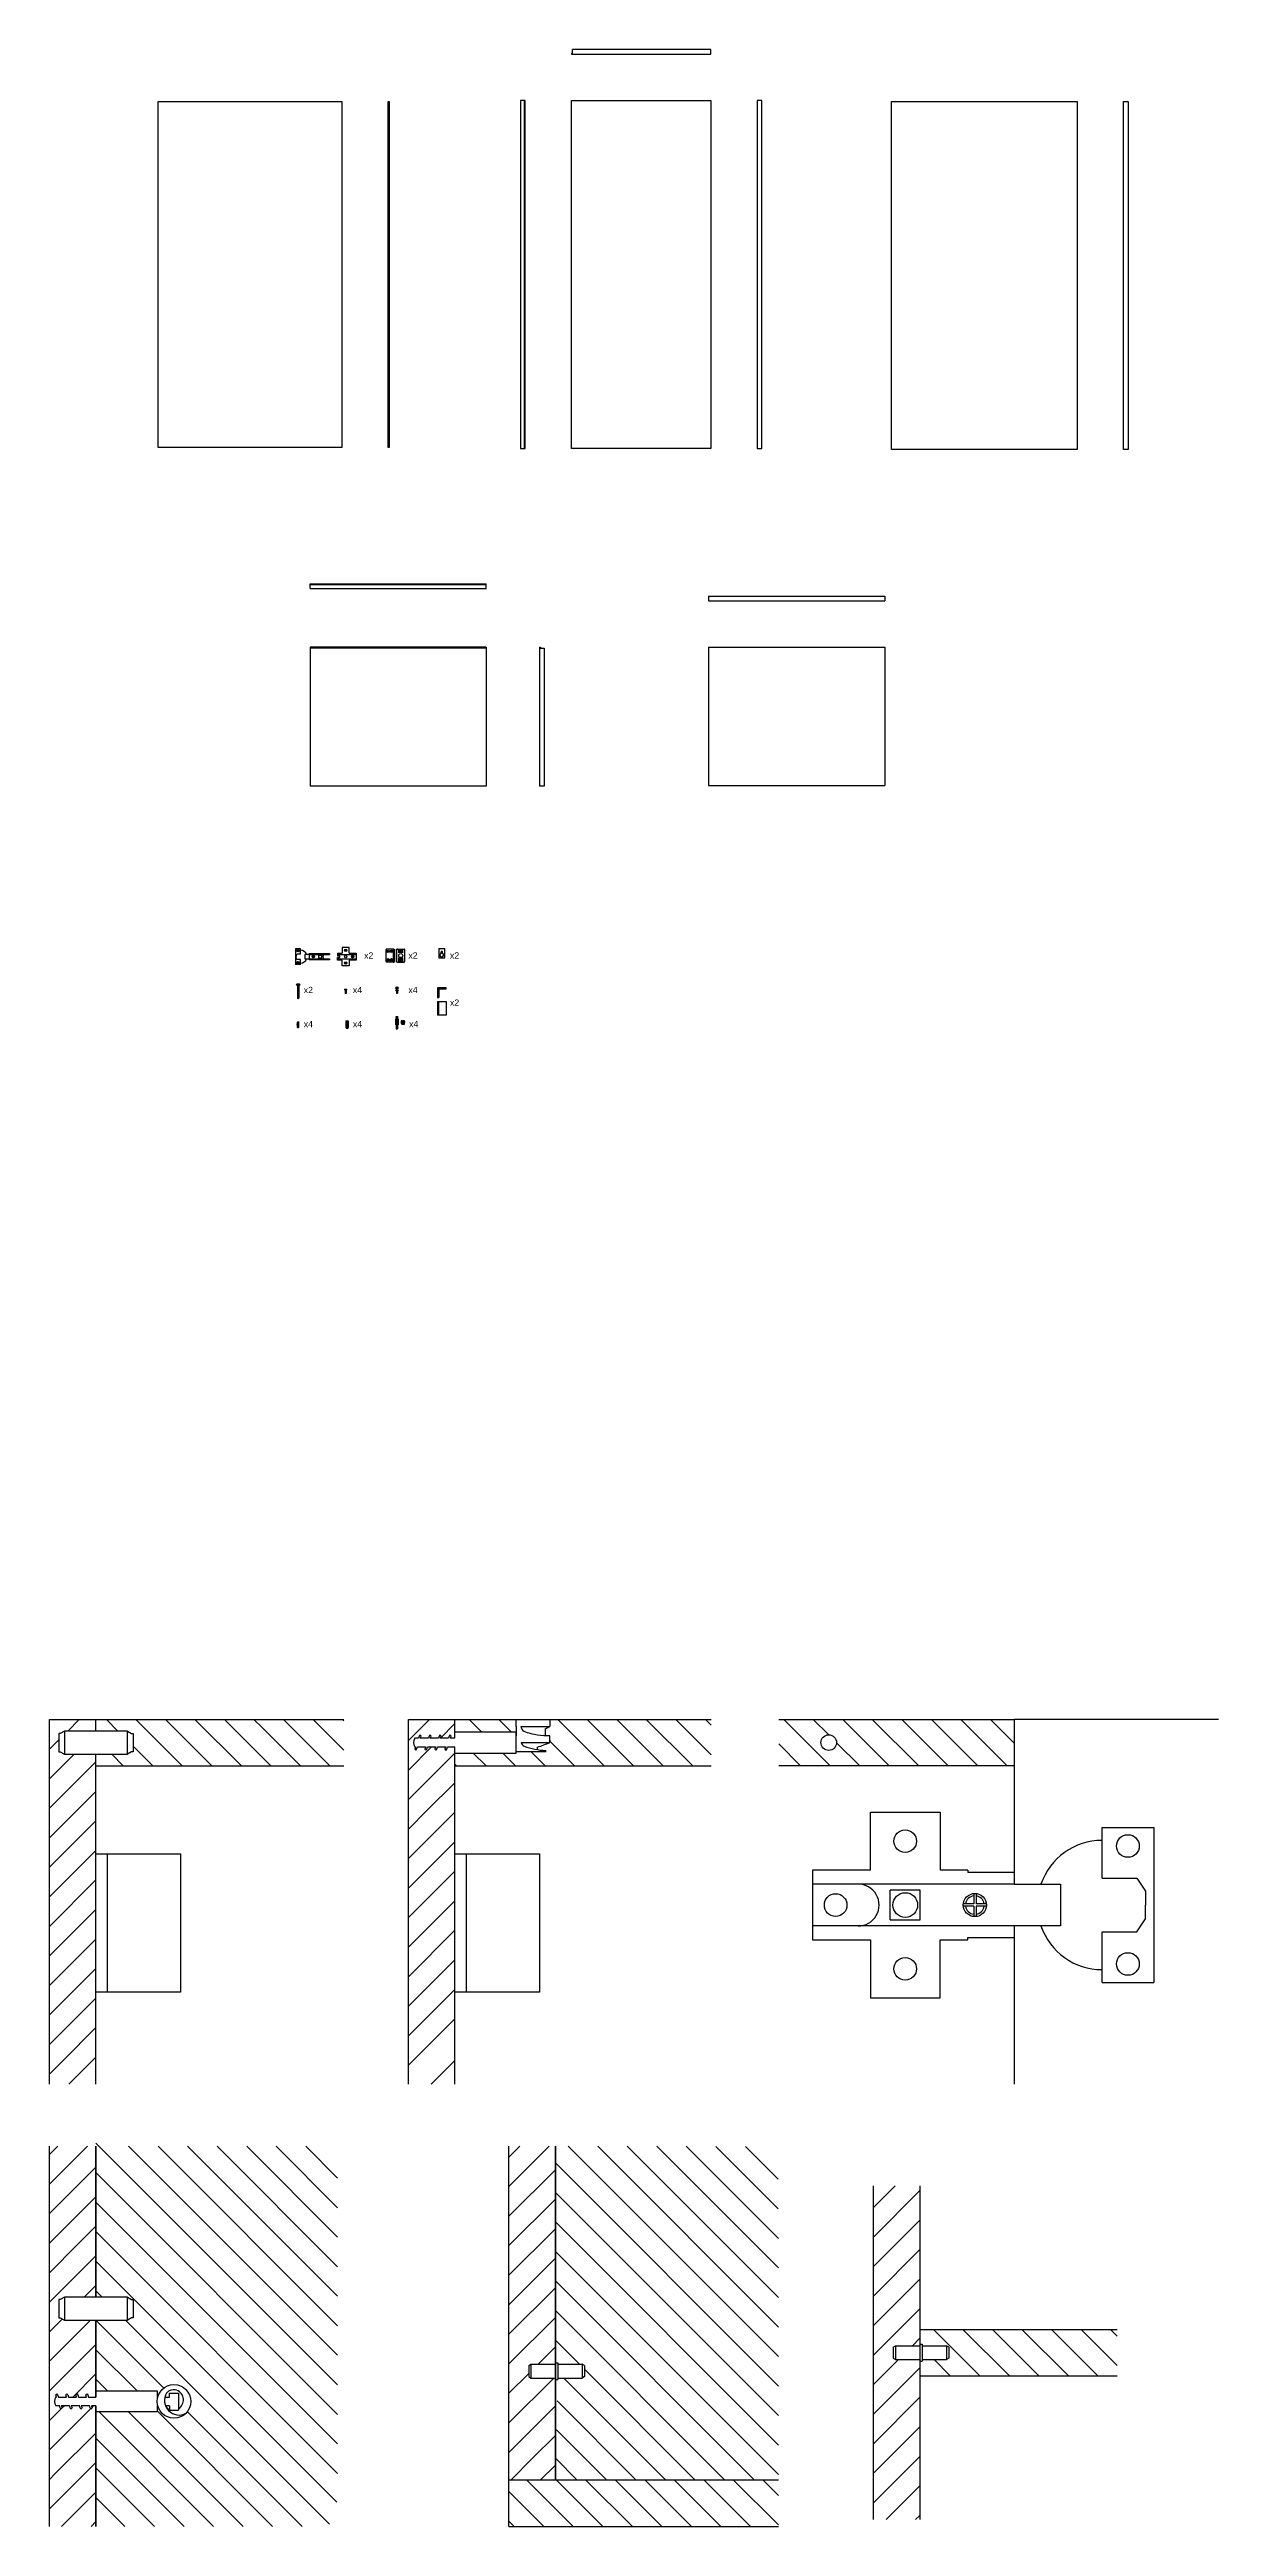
# Model space of a CAD drawing. Header units: centimetres. Extents: x 1192 to 1857, y 27 to 560.
# Drawn here: x 1605 to 1857, y 27 to 560 of the extents above; entities that cross this region are included whole.
import ezdxf

# ---------------------------------------------------------------- set-up
doc = ezdxf.new("R2010")
doc.units = ezdxf.units.CM
doc.header["$MEASUREMENT"] = 0
doc.linetypes.add('ACAD_ISO04W100', pattern=[30, 24, -3, 0, -3])
for name, color, linetype in [('assi', 4, 'ACAD_ISO04W100'), ('G-ANNO-TEXT', 3, 'Continuous'), ('viti', 6, 'Continuous')]:
    doc.layers.add(name, color=color, linetype=linetype)
doc.styles.get("Standard").update_dxf_attribs({"font": 'arial.ttf'})

msp = doc.modelspace()

# ---------------------------------------------------------------- hatches: boundary and pattern name
at = {"layer": 'assi', "transparency": 33554687}
h = msp.add_hatch(dxfattribs=at)
h.set_pattern_fill('ANSI31', color=256, scale=36)
h.set_pattern_definition([(45, (-10521.251, -2520.3392), (-3.1819805, 3.1819805), [])])
h.paths.add_polyline_path([(1615.48, 193.01), (1608.7, 193.01), (1607.81, 193.51), (1607.48, 193.51), (1607.48, 197.51), (1607.81, 197.51), (1608.7, 198.01), (1615.48, 198.01), (1615.48, 200.51), (1605.48, 200.51), (1605.48, 127.01), (1615.48, 127.01)])
at = {"layer": 'assi'}
h = msp.add_hatch(dxfattribs=at)
h.set_pattern_fill('ANSI31', color=256, scale=36, angle=90)
h.paths.add_polyline_path([(1748.11, 200.51), (1713.33, 200.51), (1713.33, 199.02, -0.018564), (1712.42, 198.52), (1712.42, 197.03, 0.014359), (1713.36, 197.01), (1713.36, 195.56, -0.029487), (1710.69, 194.56), (1710.69, 194, 0.026918), (1712.45, 193.81), (1712.45, 193.51), (1706.07, 193.51), (1706.07, 193.26), (1692.89, 193.26), (1692.87, 193.24), (1692.87, 190.51), (1748.11, 190.51)])
h.paths.add_polyline_path([(1706.07, 199.02), (1706.07, 200.51), (1692.87, 200.51), (1692.87, 197.77), (1706.07, 197.77)], flags=17)
h = msp.add_hatch(dxfattribs=at)
h.set_pattern_fill('ANSI31', color=256, scale=36)
h.set_pattern_definition([(45, (-2.3075, 15.4575), (-3.18198, 3.18198), [])])
h.paths.add_polyline_path([(1793.1, 100.01), (1783.1, 100.01), (1783.1, 28.06), (1793.1, 28.06), (1793.1, 62.53), (1787.85, 62.53), (1787.35, 62.83), (1787.35, 65.23), (1787.85, 65.53), (1793.1, 65.53)])
h = msp.add_hatch(dxfattribs=at)
h.set_pattern_fill('ANSI31', color=256, scale=36, angle=90)
h.set_pattern_definition([(135, (-2.3075, 15.4575), (-3.18198, -3.18198), [])])
h.paths.add_polyline_path([(1835.65, 69.03), (1793.1, 69.03), (1793.1, 65.83), (1793.6, 65.83), (1793.6, 65.53), (1798.85, 65.53), (1799.35, 65.23), (1799.35, 62.83), (1798.85, 62.53), (1793.6, 62.53), (1793.6, 62.23), (1793.1, 62.23), (1793.1, 59.03), (1835.65, 59.03)])
h = msp.add_hatch(dxfattribs=at)
h.set_pattern_fill('ANSI31', color=256, scale=36, angle=90)
h.set_pattern_definition([(135, (-10842.1393, -1356.3305), (-3.1819805, -3.1819805), [])])
h.paths.add_polyline_path([(1762.63, 26.57), (1762.63, 36.57), (1704.53, 36.57), (1704.53, 26.57)])

# ---------------------------------------------------------------- linework, layer by layer
for p, q in [((1718.02, 559.62), (1718.02, 559.42)), ((1718.02, 559.62), (1718.22, 559.62)), ((1718.02, 559.42), (1748.02, 559.42)), ((1748.02, 560.42), (1718.22, 560.42)), ((1718.22, 559.62), (1718.22, 560.42)), ((1748.02, 559.42), (1748.02, 560.42)), ((1628.87, 549.22), (1668.47, 549.22)), ((1628.87, 474.62), (1628.87, 549.22)), ((1668.47, 549.22), (1668.47, 474.62)), ((1678.47, 474.62), (1678.47, 549.22)), ((1678.47, 549.22), (1678.67, 549.22)), ((1678.67, 549.22), (1678.67, 474.62)), ((1707.02, 549.42), (1707.02, 474.42)), ((1708.02, 549.42), (1707.02, 549.42)), ((1707.82, 549.42), (1707.82, 474.42)), ((1708.02, 474.42), (1708.02, 549.42)), ((1718.02, 474.42), (1718.02, 549.42)), ((1718.02, 549.42), (1748.02, 549.42)), ((1748.02, 549.42), (1748.02, 474.42)), ((1758.02, 549.42), (1758.02, 474.42)), ((1759.02, 549.42), (1758.02, 549.42)), ((1759.02, 474.42), (1759.02, 549.42)), ((1787.01, 549.22), (1827.01, 549.22)), ((1787.01, 474.22), (1787.01, 549.22)), ((1827.01, 549.22), (1827.01, 474.22)), ((1837.01, 474.22), (1837.01, 549.22)), ((1837.01, 549.22), (1838.01, 549.22)), ((1838.01, 549.22), (1838.01, 474.22)), ((1668.47, 474.62), (1628.87, 474.62)), ((1678.67, 474.62), (1678.47, 474.62)), ((1707.02, 474.42), (1708.02, 474.42)), ((1748.02, 474.42), (1718.02, 474.42)), ((1758.02, 474.42), (1759.02, 474.42)), ((1827.01, 474.22), (1787.01, 474.22)), ((1838.01, 474.22), (1837.01, 474.22)), ((1661.65, 444.24), (1661.65, 445.24)), ((1661.65, 445.24), (1699.65, 445.24)), ((1699.65, 445.04), (1661.65, 445.04)), ((1661.65, 444.24), (1699.65, 444.24)), ((1699.65, 444.24), (1699.65, 445.24)), ((1747.56, 442.62), (1785.57, 442.62)), ((1747.56, 442.62), (1747.56, 441.62)), ((1747.56, 441.62), (1785.57, 441.62)), ((1785.57, 442.62), (1785.57, 441.62)), ((1699.65, 431.62), (1661.65, 431.62)), ((1661.65, 431.62), (1661.65, 401.62)), ((1699.65, 431.42), (1661.65, 431.42)), ((1699.65, 431.62), (1699.65, 401.62)), ((1711.12, 431.62), (1711.12, 401.62)), ((1711.12, 431.62), (1711.32, 431.62)), ((1711.32, 431.62), (1711.32, 431.42)), ((1711.32, 431.42), (1712.12, 431.42)), ((1712.12, 431.42), (1712.12, 401.62)), ((1747.56, 431.62), (1785.57, 431.62)), ((1747.56, 431.62), (1747.56, 401.82)), ((1785.57, 431.62), (1785.57, 401.82)), ((1699.65, 401.62), (1661.65, 401.62)), ((1712.12, 401.62), (1711.12, 401.62)), ((1747.56, 401.82), (1785.57, 401.82)), ((1605.48, 200.51), (1668.96, 200.51)), ((1605.48, 121.88), (1605.48, 200.51)), ((1608.7, 198.01), (1607.81, 197.51)), ((1622.27, 198.01), (1608.7, 198.01)), ((1608.7, 198.01), (1608.7, 193.01)), ((1615.48, 198.01), (1615.48, 200.51)), ((1622.27, 193.01), (1622.27, 198.01)), ((1622.27, 198.01), (1623.16, 197.51)), ((1682.87, 200.51), (1748.11, 200.51)), ((1682.87, 121.88), (1682.87, 200.51)), ((1692.87, 196.45), (1692.87, 200.51)), ((1692.87, 196.45), (1692.87, 197.77)), ((1706.07, 197.77), (1692.87, 197.77)), ((1706.07, 199.02), (1706.07, 200.51)), ((1706.07, 200.51), (1713.33, 200.51)), ((1706.07, 199.02), (1706.07, 197.01)), ((1706.07, 193.26), (1706.07, 197.77)), ((1707.11, 199), (1713.33, 199.02)), ((1712.42, 197.03), (1712.42, 198.52)), ((1713.33, 200.51), (1713.33, 199.02)), ((1762.68, 200.51), (1813.46, 200.51)), ((1813.46, 200.51), (1813.46, 165.01)), ((1857.49, 200.51), (1813.46, 200.51)), ((1607.81, 197.51), (1607.48, 197.51)), ((1607.48, 197.51), (1607.48, 193.51)), ((1607.48, 193.51), (1607.81, 193.51)), ((1607.81, 193.51), (1608.7, 193.01)), ((1608.7, 193.01), (1622.27, 193.01)), ((1615.48, 121.88), (1615.48, 193.01)), ((1623.16, 193.51), (1622.27, 193.01)), ((1623.16, 197.51), (1623.48, 197.51)), ((1623.48, 193.51), (1623.16, 193.51)), ((1623.48, 197.51), (1623.48, 193.51)), ((1684.37, 194.58), (1684.21, 194.11)), ((1684.21, 194.11), (1684.47, 193.85)), ((1685, 196.45), (1684.25, 196.45)), ((1684.25, 194.58), (1684.37, 194.58)), ((1684.47, 193.85), (1684.62, 194.11)), ((1684.62, 194.11), (1684.78, 194.58)), ((1684.78, 194.58), (1686.53, 194.58)), ((1685.15, 196.91), (1685, 196.45)), ((1685.3, 197.18), (1685.15, 196.91)), ((1685.57, 196.91), (1685.3, 197.18)), ((1685.41, 196.45), (1685.57, 196.91)), ((1687.16, 196.45), (1685.41, 196.45)), ((1686.53, 194.58), (1686.37, 194.11)), ((1686.37, 194.11), (1686.63, 193.85)), ((1686.63, 193.85), (1686.79, 194.11)), ((1686.79, 194.11), (1686.94, 194.58)), ((1686.94, 194.58), (1688.69, 194.58)), ((1687.32, 196.91), (1687.16, 196.45)), ((1687.47, 197.18), (1687.32, 196.91)), ((1687.73, 196.91), (1687.47, 197.18)), ((1687.57, 196.45), (1687.73, 196.91)), ((1689.32, 196.45), (1687.57, 196.45)), ((1688.69, 194.58), (1688.53, 194.11)), ((1688.53, 194.11), (1688.8, 193.85)), ((1688.8, 193.85), (1688.95, 194.11)), ((1688.95, 194.11), (1689.1, 194.58)), ((1689.1, 194.58), (1690.85, 194.58)), ((1689.48, 196.91), (1689.32, 196.45)), ((1689.63, 197.18), (1689.48, 196.91)), ((1689.89, 196.91), (1689.63, 197.18)), ((1689.73, 196.45), (1689.89, 196.91)), ((1691.48, 196.45), (1689.73, 196.45)), ((1690.85, 194.58), (1690.7, 194.11)), ((1690.7, 194.11), (1690.96, 193.85)), ((1690.96, 193.85), (1691.11, 194.11)), ((1691.11, 194.11), (1691.27, 194.58)), ((1691.27, 194.58), (1692.87, 194.58)), ((1691.64, 196.91), (1691.48, 196.45)), ((1691.79, 197.18), (1691.64, 196.91)), ((1692.05, 196.91), (1691.79, 197.18)), ((1691.9, 196.45), (1692.05, 196.91)), ((1692.87, 196.45), (1691.9, 196.45)), ((1692.87, 121.88), (1692.87, 194.58)), ((1692.87, 193.26), (1692.87, 194.58)), ((1692.87, 193.26), (1706.07, 193.26)), ((1706.07, 193.51), (1706.07, 197.01)), ((1712.45, 193.51), (1706.07, 193.51)), ((1707.15, 195.56), (1713.36, 195.56)), ((1710.69, 194), (1710.69, 194.56)), ((1712.45, 193.51), (1712.45, 193.81)), ((1713.36, 195.56), (1713.36, 197.01)), ((1713.36, 196.01), (1713.36, 195.56)), ((1615.48, 190.51), (1668.96, 190.51)), ((1692.87, 190.51), (1748.11, 190.51)), ((1813.46, 190.51), (1762.68, 190.51)), ((1782.46, 180.51), (1797.46, 180.51)), ((1782.46, 168.01), (1782.46, 180.51)), ((1797.46, 180.51), (1797.46, 168.01)), ((1832.4, 166.29), (1832.4, 177.23)), ((1832.4, 177.23), (1843.55, 177.23)), ((1843.55, 177.23), (1843.55, 143.79)), ((1615.48, 171.51), (1633.73, 171.51)), ((1617.98, 141.75), (1617.98, 171.51)), ((1633.73, 171.51), (1633.73, 141.75)), ((1692.87, 171.51), (1711.12, 171.51)), ((1695.37, 141.75), (1695.37, 171.51)), ((1711.12, 171.51), (1711.12, 141.75)), ((1782.46, 168.01), (1769.96, 168.01)), ((1769.96, 168.01), (1769.96, 153.01)), ((1803.46, 168.01), (1797.46, 168.01)), ((1803.46, 168.01), (1803.46, 168.01)), ((1803.46, 168.01), (1803.46, 167.51)), ((1813.46, 167.51), (1803.46, 167.51)), ((1813.46, 167.51), (1813.46, 165.01)), ((1832.4, 166.29), (1839.86, 166.29)), ((1839.86, 166.29), (1841.77, 163.47)), ((1813.46, 165.01), (1769.96, 165.01)), ((1793.19, 163.74), (1786.74, 163.74)), ((1786.74, 157.29), (1786.74, 163.74)), ((1793.19, 157.29), (1793.19, 163.74)), ((1804.72, 160.76), (1802.48, 160.76)), ((1804.72, 160.26), (1802.48, 160.26)), ((1804.72, 163), (1804.72, 160.76)), ((1804.72, 160.26), (1804.72, 158.03)), ((1805.22, 163), (1805.22, 160.76)), ((1807.45, 160.76), (1805.22, 160.76)), ((1807.45, 160.26), (1805.22, 160.26)), ((1805.22, 160.26), (1805.22, 158.03)), ((1813.46, 165.01), (1823.46, 165.01)), ((1823.46, 165.01), (1823.46, 156.01)), ((1841.77, 163.47), (1841.77, 160.51)), ((1841.77, 157.56), (1841.77, 160.51)), ((1813.46, 156.01), (1769.96, 156.01)), ((1786.74, 157.29), (1793.19, 157.29)), ((1813.46, 156.01), (1813.46, 121.88)), ((1813.46, 156.01), (1813.46, 153.51)), ((1823.46, 156.01), (1813.46, 156.01)), ((1839.86, 154.74), (1841.77, 157.56)), ((1769.96, 153.01), (1782.46, 153.01)), ((1782.46, 153.01), (1782.46, 140.51)), ((1797.46, 153.01), (1803.46, 153.01)), ((1797.46, 140.51), (1797.46, 153.01)), ((1803.46, 153.51), (1813.46, 153.51)), ((1803.46, 153.01), (1803.46, 153.51)), ((1832.4, 143.79), (1832.4, 154.74)), ((1832.4, 154.74), (1839.86, 154.74)), ((1633.73, 141.75), (1615.48, 141.75)), ((1711.12, 141.75), (1692.87, 141.75)), ((1782.46, 140.51), (1797.46, 140.51)), ((1832.4, 143.79), (1843.55, 143.79)), ((1605.48, 26.57), (1605.48, 108.52)), ((1615.48, 76.02), (1615.48, 108.52)), ((1615.48, 108.52), (1615.48, 76.02)), ((1704.53, 26.57), (1704.53, 108.52)), ((1714.53, 36.57), (1714.53, 108.52)), ((1714.53, 108.52), (1714.53, 36.57)), ((1783.1, 28.06), (1783.1, 100.01)), ((1793.1, 100.01), (1793.1, 28.06)), ((1607.81, 75.52), (1607.48, 75.52)), ((1607.48, 75.52), (1607.48, 71.52)), ((1608.7, 76.02), (1607.81, 75.52)), ((1622.27, 76.02), (1608.7, 76.02)), ((1608.7, 76.02), (1608.7, 71.02)), ((1622.27, 71.02), (1622.27, 76.02)), ((1622.27, 76.02), (1623.16, 75.52)), ((1623.16, 75.52), (1623.48, 75.52)), ((1623.48, 75.52), (1623.48, 71.52)), ((1607.48, 71.52), (1607.81, 71.52)), ((1607.81, 71.52), (1608.7, 71.02)), ((1608.7, 71.02), (1622.27, 71.02)), ((1615.48, 54.45), (1615.48, 71.02)), ((1615.48, 71.02), (1615.48, 54.45)), ((1623.16, 71.52), (1622.27, 71.02)), ((1623.48, 71.52), (1623.16, 71.52)), ((1787.35, 65.23), (1787.85, 65.53)), ((1787.35, 65.23), (1787.35, 62.83)), ((1787.85, 65.53), (1793.1, 65.53)), ((1787.85, 65.53), (1787.85, 62.53)), ((1793.1, 69.03), (1835.65, 69.03)), ((1793.1, 65.83), (1793.6, 65.83)), ((1793.6, 65.83), (1793.6, 62.23)), ((1793.6, 65.53), (1798.85, 65.53)), ((1798.85, 65.53), (1798.85, 62.53)), ((1799.35, 65.23), (1798.85, 65.53)), ((1799.35, 65.23), (1799.35, 62.83)), ((1708.78, 61.27), (1709.28, 61.57)), ((1708.78, 61.27), (1708.78, 58.87)), ((1708.78, 58.87), (1709.28, 58.57)), ((1709.28, 61.57), (1714.53, 61.57)), ((1709.28, 61.57), (1709.28, 58.57)), ((1714.53, 61.87), (1714.53, 58.27)), ((1714.53, 61.87), (1715.03, 61.87)), ((1715.03, 61.87), (1715.03, 58.27)), ((1715.03, 61.57), (1720.28, 61.57)), ((1720.28, 61.57), (1720.28, 58.57)), ((1720.78, 61.27), (1720.28, 61.57)), ((1720.78, 58.87), (1720.28, 58.57)), ((1720.78, 61.27), (1720.78, 58.87)), ((1787.35, 62.83), (1787.85, 62.53)), ((1787.85, 62.53), (1793.1, 62.53)), ((1793.1, 62.23), (1793.6, 62.23)), ((1793.1, 59.03), (1835.65, 59.03)), ((1793.6, 62.53), (1798.85, 62.53)), ((1799.35, 62.83), (1798.85, 62.53)), ((1606.82, 54.92), (1607.08, 55.18)), ((1606.98, 54.45), (1606.82, 54.92)), ((1606.86, 54.45), (1606.98, 54.45)), ((1607.08, 55.18), (1607.23, 54.92)), ((1607.23, 54.92), (1607.39, 54.45)), ((1607.39, 54.45), (1609.14, 54.45)), ((1608.98, 54.92), (1609.25, 55.18)), ((1609.14, 54.45), (1608.98, 54.92)), ((1609.25, 55.18), (1609.4, 54.92)), ((1609.4, 54.92), (1609.55, 54.45)), ((1609.55, 54.45), (1611.3, 54.45)), ((1611.15, 54.92), (1611.41, 55.18)), ((1611.3, 54.45), (1611.15, 54.92)), ((1611.41, 55.18), (1611.56, 54.92)), ((1611.56, 54.92), (1611.72, 54.45)), ((1611.72, 54.45), (1613.46, 54.45)), ((1613.31, 54.92), (1613.57, 55.18)), ((1613.46, 54.45), (1613.31, 54.92)), ((1613.57, 55.18), (1613.72, 54.92)), ((1613.72, 54.92), (1613.88, 54.45)), ((1613.88, 54.45), (1615.48, 54.45)), ((1615.48, 55.77), (1615.48, 54.45)), ((1615.48, 55.77), (1628.68, 55.77)), ((1628.68, 55.77), (1628.68, 54.45)), ((1628.68, 54.45), (1628.81, 54.45)), ((1630.36, 54.45), (1631.32, 54.45)), ((1631.32, 54.45), (1631.32, 55.33)), ((1631.32, 55.33), (1633.3, 55.33)), ((1633.3, 55.33), (1633.3, 51.67)), ((1709.28, 58.57), (1714.53, 58.57)), ((1714.53, 58.27), (1715.03, 58.27)), ((1715.03, 58.57), (1720.28, 58.57)), ((1607.61, 52.58), (1606.86, 52.58)), ((1607.76, 52.11), (1607.61, 52.58)), ((1607.92, 51.85), (1607.76, 52.11)), ((1608.18, 52.11), (1607.92, 51.85)), ((1609.77, 52.58), (1608.02, 52.58)), ((1608.02, 52.58), (1608.18, 52.11)), ((1609.93, 52.11), (1609.77, 52.58)), ((1610.08, 51.85), (1609.93, 52.11)), ((1610.34, 52.11), (1610.08, 51.85)), ((1611.93, 52.58), (1610.18, 52.58)), ((1610.18, 52.58), (1610.34, 52.11)), ((1612.09, 52.11), (1611.93, 52.58)), ((1612.24, 51.85), (1612.09, 52.11)), ((1612.5, 52.11), (1612.24, 51.85)), ((1614.09, 52.58), (1612.34, 52.58)), ((1612.34, 52.58), (1612.5, 52.11)), ((1614.25, 52.11), (1614.09, 52.58)), ((1614.4, 51.85), (1614.25, 52.11)), ((1614.66, 52.11), (1614.4, 51.85)), ((1615.48, 52.58), (1614.51, 52.58)), ((1614.51, 52.58), (1614.66, 52.11)), ((1615.48, 26.57), (1615.48, 52.58)), ((1615.48, 52.58), (1615.48, 26.57)), ((1615.48, 52.58), (1615.48, 51.26)), ((1628.68, 51.26), (1615.48, 51.26)), ((1628.68, 52.58), (1628.68, 51.26)), ((1628.81, 52.58), (1628.68, 52.58)), ((1631.32, 52.58), (1630.49, 52.58)), ((1631.32, 52.58), (1631.32, 51.67)), ((1631.32, 51.67), (1633.3, 51.67)), ((1762.63, 36.57), (1704.53, 36.57)), ((1704.53, 26.57), (1714.53, 26.57)), ((1714.53, 26.57), (1762.63, 26.57))]:
    msp.add_line(p, q)
at = {"linetype": 'Continuous'}
for p, q in [((1608.17, 52.13), (1608.63, 52.58)), ((1614.63, 52.22), (1614.99, 52.58))]:
    msp.add_line(p, q, dxfattribs=at)
for centre, radius in [((1773.46, 195.51), 1.68), ((1789.96, 174.26), 2.44), ((1837.97, 173.23), 2.44), ((1774.96, 160.51), 2.44), ((1789.97, 160.51), 2.66), ((1804.97, 160.51), 2.5), ((1837.97, 147.8), 2.44), ((1789.96, 146.76), 2.44), ((1632.31, 53.52), 3.63)]:
    msp.add_circle(centre, radius)
for centre, radius, start, end in [((1708.27, 199), 1.16, 179.3879, 243.9791), ((1713.22, 213.23), 16.22, 250.3434, 261.0501), ((1706.2, 210.99), 13.94, 296.5138, 300.7679), ((1685.58, 195.51), 1.62, 144.753, 215.247), ((1708.32, 195.8), 1.19, 191.6783, 243.3658), ((1713.28, 210.21), 16.42, 250.4494, 267.1003), ((1703.55, 217.64), 24.16, 284.3007, 284.3114), ((1713.22, 213.26), 16.25, 261.0542, 270.4901), ((1703.55, 217.64), 24.16, 287.2034, 293.9595), ((1832.4, 160.51), 13.93, 90, 161.1576), ((1779.83, 160.51), 4.5, 269.4905, 90.5095), ((1804.97, 160.51), 2, 97.1808, 172.8192), ((1804.97, 160.51), 2, 187.1808, 262.8192), ((1804.97, 160.51), 2, 7.1808, 82.8192), ((1804.97, 160.51), 2, 277.1808, 352.8192), ((1832.4, 160.51), 13.93, 198.8411, 270), ((1608.19, 53.52), 1.62, 144.753, 215.247), ((1633.4, 53.72), 3.13, 149.2914, 298.5509), ((1632.15, 54.13), 1.88, 117.0529, 140.3045), ((1632.28, 53.6), 2.41, 73.8445, 114.0858), ((1632.1, 53.84), 2.24, 302.6304, 67.5114), ((1632.44, 53.84), 2.34, 214.9149, 241.4814), ((1632.1, 53.84), 2.24, 256.2811, 283.7189)]:
    msp.add_arc(centre, radius, start, end)
at = {"layer": 'assi', "linetype": 'Continuous', "transparency": 33554687}
for p, q in [((1620.24, 198.01), (1617.74, 200.51)), ((1634.11, 190.51), (1624.11, 200.51)), ((1640.47, 190.51), (1630.47, 200.51)), ((1646.84, 190.51), (1636.84, 200.51)), ((1651.33, 192.39), (1643.2, 200.51)), ((1651.33, 198.75), (1649.56, 200.51)), ((1659.56, 190.51), (1651.33, 198.75)), ((1665.93, 190.51), (1655.93, 200.51)), ((1668.96, 193.85), (1662.29, 200.51)), ((1668.96, 200.21), (1668.66, 200.51)), ((1621.38, 190.51), (1618.88, 193.01)), ((1627.74, 190.51), (1623.48, 194.78)), ((1653.2, 190.51), (1651.33, 192.39)), ((1605.48, 124.09), (1608.4, 127.01)), ((1609.63, 121.88), (1614.76, 127.01)), ((1687.74, 121.88), (1692.87, 127.01))]:
    msp.add_line(p, q, dxfattribs=at)
at = {"layer": 'assi', "linetype": 'Continuous'}
for p, q in [((1682.87, 195.97), (1687.41, 200.51)), ((1689.74, 196.48), (1692.87, 199.61)), ((1773.77, 190.51), (1763.77, 200.51)), ((1773.46, 197.19), (1770.14, 200.51)), ((1786.5, 190.51), (1776.5, 200.51)), ((1792.86, 190.51), (1782.86, 200.51)), ((1799.23, 190.51), (1789.23, 200.51)), ((1805.59, 190.51), (1795.59, 200.51)), ((1811.95, 190.51), (1801.95, 200.51)), ((1813.46, 195.37), (1808.32, 200.51)), ((1682.87, 189.61), (1687.84, 194.58)), ((1682.87, 183.24), (1692.87, 193.24)), ((1767.41, 190.51), (1762.68, 195.24)), ((1780.14, 190.51), (1775.14, 195.5)), ((1686.85, 180.86), (1692.87, 186.88)), ((1682.87, 176.88), (1686.85, 180.86)), ((1682.87, 170.52), (1692.87, 180.52)), ((1682.87, 164.15), (1692.87, 174.15)), ((1682.87, 157.79), (1692.87, 167.79)), ((1682.87, 151.42), (1692.87, 161.42)), ((1682.87, 145.06), (1692.87, 155.06)), ((1682.87, 138.7), (1692.87, 148.7)), ((1682.87, 132.33), (1692.87, 142.33)), ((1682.87, 125.97), (1692.87, 135.97)), ((1605.48, 106.71), (1607.29, 108.52)), ((1605.48, 100.35), (1613.66, 108.52)), ((1667.59, 57.1), (1615.48, 109.21)), ((1667.59, 63.46), (1622.53, 108.52)), ((1667.59, 69.83), (1628.89, 108.52)), ((1667.59, 76.19), (1635.26, 108.52)), ((1667.59, 82.55), (1641.62, 108.52)), ((1667.59, 88.92), (1647.99, 108.52)), ((1667.59, 95.28), (1654.35, 108.52)), ((1667.59, 101.65), (1660.71, 108.52)), ((1704.53, 106.19), (1706.86, 108.52)), ((1704.53, 99.83), (1713.22, 108.52)), ((1762.63, 63.2), (1717.3, 108.52)), ((1762.63, 69.56), (1723.67, 108.52)), ((1762.63, 75.93), (1730.03, 108.52)), ((1762.63, 82.29), (1736.39, 108.52)), ((1762.63, 88.65), (1742.76, 108.52)), ((1762.58, 95.06), (1749.16, 108.48)), ((1762.58, 101.42), (1755.53, 108.48)), ((1605.48, 93.99), (1615.48, 103.99)), ((1667.59, 50.73), (1615.48, 102.84)), ((1704.53, 93.46), (1714.53, 103.46)), ((1762.63, 56.83), (1714.53, 104.93)), ((1605.48, 87.62), (1615.48, 97.62)), ((1667.59, 44.37), (1615.48, 96.48)), ((1704.53, 87.1), (1714.53, 97.1)), ((1762.63, 50.47), (1714.53, 98.57)), ((1611.53, 87.31), (1615.48, 91.26)), ((1762.63, 44.11), (1714.53, 92.21)), ((1605.48, 81.26), (1611.53, 87.31)), ((1667.59, 38.01), (1615.48, 90.12)), ((1704.53, 80.74), (1714.53, 90.74)), ((1762.63, 37.74), (1714.53, 85.84)), ((1605.48, 74.89), (1615.48, 84.89)), ((1667.42, 31.81), (1615.48, 83.75)), ((1709.01, 78.85), (1714.53, 84.37)), ((1612.97, 76.02), (1615.48, 78.53)), ((1616.85, 76.02), (1615.48, 77.39)), ((1704.53, 74.37), (1709.01, 78.85)), ((1704.53, 68.01), (1714.53, 78.01)), ((1757.43, 36.57), (1714.53, 79.48)), ((1605.48, 68.53), (1608.23, 71.28)), ((1605.48, 62.17), (1614.33, 71.02)), ((1630.11, 56.4), (1615.49, 71.02)), ((1665.82, 27.05), (1621.85, 71.02)), ((1704.53, 61.64), (1714.53, 71.64)), ((1751.07, 36.57), (1714.53, 73.11)), ((1605.48, 55.8), (1615.48, 65.8)), ((1624.37, 55.77), (1615.48, 64.66)), ((1710.82, 61.57), (1714.53, 65.28)), ((1719.67, 61.61), (1714.53, 66.75)), ((1610.5, 54.45), (1615.48, 59.44)), ((1704.53, 55.28), (1708.78, 59.53)), ((1744.7, 36.57), (1720.78, 60.5)), ((1618.01, 55.77), (1615.48, 58.3)), ((1704.53, 48.92), (1714.19, 58.57)), ((1731.98, 36.57), (1714.92, 53.63)), ((1738.34, 36.57), (1716.34, 58.57)), ((1605.48, 43.07), (1614.35, 51.94)), ((1605.48, 49.44), (1607.91, 51.86)), ((1640.84, 26.57), (1616.15, 51.26)), ((1647.21, 26.57), (1622.52, 51.26)), ((1653.57, 26.57), (1628.68, 51.46)), ((1659.93, 26.57), (1635.2, 51.31)), ((1704.53, 42.55), (1714.53, 52.55)), ((1606.73, 37.96), (1615.48, 46.71)), ((1634.48, 26.57), (1615.48, 45.57)), ((1709.63, 41.29), (1714.53, 46.19)), ((1725.61, 36.57), (1714.78, 47.41)), ((1605.48, 36.71), (1606.73, 37.96)), ((1605.48, 30.35), (1613.1, 37.96)), ((1613.1, 37.96), (1615.48, 40.35)), ((1628.11, 26.57), (1615.48, 39.2)), ((1704.91, 36.57), (1709.63, 41.29)), ((1711.28, 36.57), (1714.53, 39.82)), ((1719.25, 36.57), (1714.63, 41.19)), ((1608.07, 26.57), (1615.48, 33.98)), ((1621.75, 26.57), (1615.48, 32.84)), ((1614.44, 26.57), (1615.48, 27.62))]:
    msp.add_line(p, q, dxfattribs=at)
at = {"layer": 'viti'}
for p, q in [((1659.59, 366.58), (1658.48, 366.58)), ((1658.48, 366.58), (1658.48, 363.23)), ((1659.59, 363.23), (1658.48, 363.23)), ((1658.85, 365.48), (1658.66, 365.2)), ((1658.66, 365.2), (1658.66, 364.91)), ((1658.66, 364.61), (1658.66, 364.91)), ((1658.85, 364.33), (1658.66, 364.61)), ((1659.59, 365.48), (1658.85, 365.48)), ((1659.59, 364.33), (1658.85, 364.33)), ((1659.02, 366.2), (1658.89, 366.2)), ((1658.89, 366.2), (1658.89, 366.16)), ((1659.02, 366.16), (1658.89, 366.16)), ((1659.02, 363.65), (1658.89, 363.65)), ((1658.89, 363.61), (1658.89, 363.65)), ((1659.02, 363.61), (1658.89, 363.61)), ((1659.02, 366.2), (1659.02, 366.33)), ((1659.02, 366.33), (1659.06, 366.33)), ((1659.02, 366.16), (1659.02, 366.03)), ((1659.06, 366.03), (1659.02, 366.03)), ((1659.02, 363.65), (1659.02, 363.78)), ((1659.06, 363.78), (1659.02, 363.78)), ((1659.02, 363.61), (1659.02, 363.48)), ((1659.02, 363.48), (1659.06, 363.48)), ((1659.06, 366.2), (1659.06, 366.33)), ((1659.06, 366.2), (1659.19, 366.2)), ((1659.06, 366.16), (1659.06, 366.03)), ((1659.06, 366.16), (1659.19, 366.16)), ((1659.06, 363.65), (1659.06, 363.78)), ((1659.06, 363.65), (1659.19, 363.65)), ((1659.06, 363.61), (1659.06, 363.48)), ((1659.06, 363.61), (1659.19, 363.61)), ((1659.19, 366.16), (1659.19, 366.2)), ((1659.19, 363.65), (1659.19, 363.61)), ((1659.59, 365.48), (1659.59, 366.58)), ((1659.59, 363.23), (1659.59, 364.33)), ((1661.49, 365.36), (1660.49, 365.36)), ((1660.49, 365.36), (1660.49, 364.46)), ((1660.49, 364.46), (1661.49, 364.46)), ((1661.49, 365.61), (1665.84, 365.61)), ((1661.49, 365.61), (1661.49, 364.21)), ((1661.49, 365.36), (1665.84, 365.36)), ((1661.49, 364.46), (1665.84, 364.46)), ((1665.84, 364.21), (1661.49, 364.21)), ((1662.09, 364.93), (1662.31, 364.93)), ((1662.09, 364.88), (1662.31, 364.88)), ((1662.31, 365.15), (1662.31, 364.93)), ((1662.31, 364.88), (1662.31, 364.66)), ((1662.36, 365.15), (1662.36, 364.93)), ((1662.36, 364.93), (1662.59, 364.93)), ((1662.36, 364.88), (1662.59, 364.88)), ((1662.36, 364.88), (1662.36, 364.66)), ((1663.52, 364.58), (1663.52, 365.23)), ((1663.52, 365.23), (1664.16, 365.23)), ((1664.16, 364.58), (1663.52, 364.58)), ((1664.16, 364.58), (1664.16, 365.23)), ((1665.84, 365.61), (1665.84, 365.36)), ((1665.84, 364.46), (1665.84, 364.21)), ((1667.58, 365.66), (1668.58, 365.66)), ((1667.58, 365.66), (1667.58, 365.36)), ((1667.58, 365.36), (1671.58, 365.36)), ((1667.58, 365.36), (1667.58, 365.06)), ((1667.58, 365.06), (1667.98, 365.06)), ((1667.58, 364.46), (1667.58, 364.76)), ((1667.58, 364.76), (1667.98, 364.76)), ((1667.58, 364.16), (1667.58, 364.46)), ((1667.58, 364.46), (1671.58, 364.46)), ((1668.58, 364.16), (1667.58, 364.16)), ((1670.08, 366.91), (1668.58, 366.91)), ((1668.58, 366.91), (1668.58, 365.66)), ((1668.58, 362.91), (1668.58, 364.16)), ((1669.31, 366.3), (1669.18, 366.3)), ((1669.18, 366.3), (1669.18, 366.26)), ((1669.31, 366.26), (1669.18, 366.26)), ((1669.31, 363.55), (1669.18, 363.55)), ((1669.18, 363.55), (1669.18, 363.51)), ((1669.31, 363.51), (1669.18, 363.51)), ((1669.31, 366.3), (1669.31, 366.43)), ((1669.31, 366.43), (1669.35, 366.43)), ((1669.31, 366.26), (1669.31, 366.13)), ((1669.35, 366.13), (1669.31, 366.13)), ((1669.31, 363.55), (1669.31, 363.68)), ((1669.31, 363.68), (1669.35, 363.68)), ((1669.31, 363.51), (1669.31, 363.38)), ((1669.35, 363.38), (1669.31, 363.38)), ((1669.35, 366.3), (1669.35, 366.43)), ((1669.35, 366.3), (1669.48, 366.3)), ((1669.35, 366.26), (1669.35, 366.13)), ((1669.35, 366.26), (1669.48, 366.26)), ((1669.35, 363.55), (1669.35, 363.68)), ((1669.35, 363.55), (1669.48, 363.55)), ((1669.35, 363.51), (1669.35, 363.38)), ((1669.35, 363.51), (1669.48, 363.51)), ((1669.48, 366.26), (1669.48, 366.3)), ((1669.48, 363.51), (1669.48, 363.55)), ((1670.08, 365.66), (1670.08, 366.91)), ((1670.08, 365.66), (1671.58, 365.66)), ((1671.58, 364.16), (1670.08, 364.16)), ((1670.08, 364.16), (1670.08, 362.91)), ((1670.81, 364.93), (1670.68, 364.93)), ((1670.68, 364.93), (1670.68, 364.89)), ((1670.81, 364.89), (1670.68, 364.89)), ((1670.81, 364.93), (1670.81, 365.06)), ((1670.81, 365.06), (1670.85, 365.06)), ((1670.81, 364.89), (1670.81, 364.76)), ((1670.85, 364.76), (1670.81, 364.76)), ((1670.85, 364.93), (1670.85, 365.06)), ((1670.85, 364.93), (1670.98, 364.93)), ((1670.85, 364.89), (1670.85, 364.76)), ((1670.85, 364.89), (1670.98, 364.89)), ((1670.98, 364.89), (1670.98, 364.93)), ((1671.58, 365.66), (1671.58, 364.16)), ((1678.02, 366.43), (1678.02, 363.85)), ((1679.56, 366.53), (1678.11, 366.53)), ((1679.56, 363.75), (1678.11, 363.75)), ((1678.47, 366.09), (1678.34, 366.09)), ((1678.34, 366.09), (1678.34, 366.05)), ((1678.47, 366.05), (1678.34, 366.05)), ((1678.47, 364.23), (1678.34, 364.23)), ((1678.34, 364.23), (1678.34, 364.19)), ((1678.47, 364.19), (1678.34, 364.19)), ((1678.47, 366.09), (1678.47, 366.22)), ((1678.47, 366.22), (1678.51, 366.22)), ((1678.47, 366.05), (1678.47, 365.92)), ((1678.51, 365.92), (1678.47, 365.92)), ((1678.47, 364.23), (1678.47, 364.36)), ((1678.47, 364.36), (1678.51, 364.36)), ((1678.47, 364.19), (1678.47, 364.06)), ((1678.51, 364.06), (1678.47, 364.06)), ((1678.51, 366.09), (1678.51, 366.22)), ((1678.51, 366.09), (1678.64, 366.09)), ((1678.51, 366.05), (1678.51, 365.92)), ((1678.51, 366.05), (1678.64, 366.05)), ((1678.51, 364.23), (1678.51, 364.36)), ((1678.51, 364.23), (1678.64, 364.23)), ((1678.51, 364.19), (1678.51, 364.06)), ((1678.51, 364.19), (1678.64, 364.19)), ((1678.64, 366.05), (1678.64, 366.09)), ((1678.64, 364.19), (1678.64, 364.23)), ((1679.17, 366.09), (1679.04, 366.09)), ((1679.04, 366.09), (1679.04, 366.05)), ((1679.17, 366.05), (1679.04, 366.05)), ((1679.17, 364.23), (1679.04, 364.23)), ((1679.04, 364.23), (1679.04, 364.19)), ((1679.17, 364.19), (1679.04, 364.19)), ((1679.17, 366.09), (1679.17, 366.22)), ((1679.17, 366.22), (1679.21, 366.22)), ((1679.17, 366.05), (1679.17, 365.92)), ((1679.21, 365.92), (1679.17, 365.92)), ((1679.17, 364.23), (1679.17, 364.36)), ((1679.17, 364.36), (1679.21, 364.36)), ((1679.17, 364.19), (1679.17, 364.06)), ((1679.21, 364.06), (1679.17, 364.06)), ((1679.21, 366.09), (1679.21, 366.22)), ((1679.21, 366.09), (1679.34, 366.09)), ((1679.21, 366.05), (1679.21, 365.92)), ((1679.21, 366.05), (1679.34, 366.05)), ((1679.21, 364.23), (1679.21, 364.36)), ((1679.21, 364.23), (1679.34, 364.23)), ((1679.21, 364.19), (1679.21, 364.06)), ((1679.21, 364.19), (1679.34, 364.19)), ((1679.34, 366.05), (1679.34, 366.09)), ((1679.34, 364.19), (1679.34, 364.23)), ((1679.74, 366.53), (1679.56, 366.53)), ((1679.56, 363.75), (1679.74, 363.75)), ((1679.65, 363.85), (1679.65, 366.43)), ((1679.74, 363.75), (1679.74, 366.53)), ((1679.74, 366.53), (1679.78, 366.53)), ((1679.78, 363.75), (1679.74, 363.75)), ((1679.78, 366.53), (1679.78, 363.75)), ((1680.3, 366.53), (1680.26, 366.53)), ((1680.26, 366.53), (1680.26, 363.75)), ((1680.26, 363.75), (1680.3, 363.75)), ((1680.3, 363.75), (1680.3, 366.53)), ((1680.3, 366.53), (1680.48, 366.53)), ((1680.48, 363.75), (1680.3, 363.75)), ((1680.39, 363.85), (1680.39, 366.43)), ((1680.48, 366.53), (1681.93, 366.53)), ((1680.48, 363.75), (1681.93, 363.75)), ((1681.75, 366.34), (1680.65, 366.34)), ((1681.75, 366.15), (1680.65, 366.15)), ((1681.75, 365.96), (1680.65, 365.96)), ((1681.75, 365.78), (1680.65, 365.78)), ((1681.75, 364.5), (1680.65, 364.5)), ((1681.75, 364.32), (1680.65, 364.32)), ((1681.75, 364.13), (1680.65, 364.13)), ((1681.75, 363.94), (1680.65, 363.94)), ((1682.02, 366.43), (1682.02, 363.85)), ((1689.43, 366.63), (1689.43, 364.68)), ((1689.43, 366.63), (1690.68, 366.63)), ((1689.43, 364.68), (1690.68, 364.68)), ((1689.89, 365.61), (1689.89, 365.94)), ((1690.21, 365.61), (1690.21, 365.94)), ((1690.68, 364.68), (1690.68, 366.63)), ((1659.52, 358.75), (1658.64, 358.75)), ((1658.86, 359.04), (1659.31, 359.04)), ((1658.86, 359.04), (1658.91, 358.81)), ((1658.9, 358.72), (1659.25, 358.7)), ((1658.9, 358.56), (1659.25, 358.54)), ((1658.9, 358.4), (1659.25, 358.38)), ((1658.9, 358.24), (1659.25, 358.23)), ((1658.9, 358.09), (1659.25, 358.07)), ((1658.9, 357.93), (1659.25, 357.91)), ((1658.9, 357.77), (1659.25, 357.75)), ((1658.91, 358.81), (1659.03, 358.74)), ((1658.93, 358.75), (1658.93, 355.93)), ((1659.03, 359.04), (1659.04, 358.81)), ((1659.03, 358.74), (1659.12, 358.74)), ((1659.12, 358.81), (1659.13, 359.04)), ((1659.12, 358.74), (1659.26, 358.81)), ((1659.21, 358.75), (1659.21, 355.93)), ((1659.26, 358.81), (1659.31, 359.04)), ((1670.08, 362.91), (1668.58, 362.91)), ((1669.06, 357.85), (1669.59, 357.85)), ((1669.19, 357.65), (1669.06, 357.85)), ((1669.08, 357.91), (1669.57, 357.91)), ((1669.2, 357.85), (1669.24, 357.67)), ((1669.3, 357.85), (1669.3, 357.67)), ((1669.35, 357.67), (1669.35, 357.85)), ((1669.41, 357.67), (1669.45, 357.85)), ((1669.59, 357.85), (1669.46, 357.65)), ((1680.13, 357.77), (1680.66, 357.77)), ((1680.26, 357.57), (1680.13, 357.77)), ((1680.38, 358.2), (1680.25, 358.2)), ((1680.25, 358.2), (1680.25, 358.16)), ((1680.38, 358.16), (1680.25, 358.16)), ((1680.27, 357.77), (1680.31, 357.59)), ((1680.37, 357.77), (1680.37, 357.59)), ((1680.38, 358.2), (1680.38, 358.33)), ((1680.38, 358.33), (1680.42, 358.33)), ((1680.38, 358.16), (1680.38, 358.03)), ((1680.42, 358.03), (1680.38, 358.03)), ((1680.42, 358.2), (1680.42, 358.33)), ((1680.42, 358.2), (1680.55, 358.2)), ((1680.42, 358.16), (1680.42, 358.03)), ((1680.42, 358.16), (1680.55, 358.16)), ((1680.42, 357.59), (1680.42, 357.77)), ((1680.48, 357.59), (1680.52, 357.77)), ((1680.66, 357.77), (1680.53, 357.57)), ((1680.55, 358.16), (1680.55, 358.2)), ((1690.97, 358.2), (1689.14, 358.2)), ((1689.14, 358.2), (1689.14, 356.1)), ((1689.39, 357.95), (1689.39, 356.1)), ((1689.39, 357.95), (1690.97, 357.95)), ((1690.97, 357.95), (1690.97, 358.2)), ((1658.88, 357.14), (1659.24, 357.12)), ((1658.88, 356.98), (1659.24, 356.97)), ((1658.88, 356.83), (1659.24, 356.81)), ((1658.88, 356.67), (1659.24, 356.65)), ((1658.88, 356.51), (1659.24, 356.5)), ((1658.88, 356.36), (1659.24, 356.34)), ((1658.88, 356.2), (1659.24, 356.18)), ((1658.88, 356.04), (1659.24, 356.02)), ((1658.9, 357.62), (1659.25, 357.6)), ((1658.9, 357.46), (1659.25, 357.44)), ((1658.9, 357.3), (1659.25, 357.28)), ((1669.18, 357.54), (1669.47, 357.52)), ((1669.18, 357.45), (1669.47, 357.43)), ((1669.18, 357.36), (1669.47, 357.35)), ((1669.18, 357.28), (1669.47, 357.26)), ((1669.18, 357.19), (1669.47, 357.18)), ((1669.18, 357.11), (1669.47, 357.09)), ((1669.46, 357.65), (1669.19, 357.65)), ((1669.19, 357.65), (1669.19, 357.05)), ((1669.24, 357.67), (1669.3, 357.63)), ((1669.3, 357.63), (1669.34, 357.63)), ((1669.34, 357.63), (1669.41, 357.67)), ((1669.46, 357.65), (1669.46, 357.05)), ((1680.25, 357.45), (1680.54, 357.43)), ((1680.25, 357.36), (1680.54, 357.35)), ((1680.25, 357.28), (1680.54, 357.26)), ((1680.25, 357.19), (1680.54, 357.18)), ((1680.25, 357.11), (1680.54, 357.09)), ((1680.53, 357.57), (1680.26, 357.57)), ((1680.26, 357.57), (1680.26, 357.05)), ((1680.31, 357.59), (1680.37, 357.55)), ((1680.37, 357.55), (1680.41, 357.55)), ((1680.41, 357.55), (1680.48, 357.59)), ((1680.53, 357.57), (1680.53, 357.05)), ((1689.14, 356.1), (1689.39, 356.1)), ((1689.14, 355.27), (1690.97, 355.27)), ((1689.14, 355.27), (1689.14, 352.29)), ((1689.39, 352.29), (1689.39, 355.27)), ((1690.97, 355.27), (1690.97, 352.29)), ((1658.89, 350.28), (1659.25, 350.28)), ((1658.89, 350.23), (1658.89, 350.28)), ((1658.89, 350.23), (1659.25, 350.23)), ((1658.95, 350.85), (1658.92, 350.8)), ((1658.92, 350.28), (1658.92, 350.8)), ((1658.92, 350.8), (1659.22, 350.8)), ((1658.92, 349.7), (1658.92, 350.23)), ((1658.92, 349.7), (1659.22, 349.7)), ((1658.95, 349.65), (1658.92, 349.7)), ((1658.95, 350.85), (1659.19, 350.85)), ((1658.95, 349.65), (1659.19, 349.65)), ((1659.19, 350.85), (1659.22, 350.8)), ((1659.19, 349.65), (1659.22, 349.7)), ((1659.22, 350.28), (1659.22, 350.8)), ((1659.22, 349.7), (1659.22, 350.23)), ((1659.25, 350.23), (1659.25, 350.28)), ((1669.39, 350.99), (1669.44, 351.08)), ((1669.39, 350.99), (1669.39, 349.63)), ((1669.89, 350.99), (1669.39, 350.99)), ((1669.39, 349.63), (1669.89, 349.63)), ((1669.39, 349.63), (1669.44, 349.54)), ((1669.42, 350.99), (1669.42, 349.63)), ((1669.44, 351.08), (1669.44, 351.11)), ((1669.44, 351.11), (1669.84, 351.11)), ((1669.44, 351.08), (1669.84, 351.08)), ((1669.44, 350.99), (1669.44, 349.63)), ((1669.44, 349.54), (1669.84, 349.54)), ((1669.44, 349.54), (1669.44, 349.51)), ((1669.44, 349.51), (1669.84, 349.51)), ((1669.49, 350.99), (1669.49, 349.63)), ((1669.59, 350.99), (1669.59, 349.63)), ((1669.69, 350.99), (1669.69, 349.63)), ((1669.79, 350.99), (1669.79, 349.63)), ((1669.84, 351.11), (1669.84, 351.08)), ((1669.84, 351.08), (1669.89, 350.99)), ((1669.84, 350.99), (1669.84, 349.63)), ((1669.84, 349.54), (1669.89, 349.63)), ((1669.84, 349.51), (1669.84, 349.54)), ((1669.87, 350.99), (1669.87, 349.63)), ((1669.89, 349.63), (1669.89, 350.99)), ((1680.17, 350.2), (1680.17, 351.52)), ((1680.17, 351.52), (1680.62, 351.52)), ((1680.17, 351.49), (1680.62, 351.49)), ((1680.17, 350.23), (1680.62, 350.23)), ((1680.17, 350.2), (1680.62, 350.2)), ((1680.21, 351.79), (1680.21, 351.98)), ((1680.21, 351.98), (1680.58, 351.98)), ((1680.3, 351.79), (1680.21, 351.79)), ((1680.23, 351.49), (1680.23, 350.23)), ((1680.56, 350.09), (1680.23, 350.01)), ((1680.23, 350.01), (1680.25, 350.03)), ((1680.25, 349.99), (1680.23, 350.01)), ((1680.56, 349.88), (1680.23, 349.8)), ((1680.23, 349.8), (1680.25, 349.81)), ((1680.25, 349.77), (1680.23, 349.8)), ((1680.56, 349.66), (1680.23, 349.58)), ((1680.23, 349.58), (1680.25, 349.59)), ((1680.25, 349.55), (1680.23, 349.58)), ((1680.56, 349.45), (1680.23, 349.36)), ((1680.23, 349.36), (1680.25, 349.38)), ((1680.25, 349.34), (1680.23, 349.36)), ((1680.25, 350.03), (1680.53, 350.12)), ((1680.53, 350.08), (1680.25, 349.99)), ((1680.25, 349.81), (1680.53, 349.9)), ((1680.53, 349.86), (1680.25, 349.77)), ((1680.25, 349.59), (1680.53, 349.69)), ((1680.53, 349.65), (1680.25, 349.55)), ((1680.25, 349.38), (1680.53, 349.47)), ((1680.53, 349.43), (1680.25, 349.34)), ((1680.3, 351.52), (1680.3, 351.79)), ((1680.3, 351.79), (1680.49, 351.79)), ((1680.3, 349.34), (1680.3, 350.2)), ((1680.37, 351.49), (1680.37, 350.23)), ((1680.42, 351.49), (1680.42, 350.23)), ((1680.49, 351.79), (1680.49, 351.52)), ((1680.49, 351.79), (1680.58, 351.79)), ((1680.49, 350.2), (1680.49, 349.34)), ((1680.53, 350.12), (1680.56, 350.09)), ((1680.56, 350.09), (1680.53, 350.08)), ((1680.53, 349.9), (1680.56, 349.88)), ((1680.56, 349.88), (1680.53, 349.86)), ((1680.53, 349.69), (1680.56, 349.66)), ((1680.56, 349.66), (1680.53, 349.65)), ((1680.53, 349.47), (1680.56, 349.45)), ((1680.56, 349.45), (1680.53, 349.43)), ((1680.56, 351.49), (1680.56, 350.23)), ((1680.58, 351.79), (1680.58, 351.98)), ((1680.62, 351.52), (1680.62, 350.2)), ((1682.04, 351.06), (1681.31, 351.06)), ((1681.31, 351.06), (1681.31, 350.91)), ((1681.4, 350.91), (1681.31, 350.91)), ((1681.31, 350.57), (1681.31, 350.71)), ((1681.31, 350.71), (1682.04, 350.71)), ((1681.31, 350.61), (1681.31, 350.57)), ((1681.93, 350.57), (1681.31, 350.57)), ((1681.4, 350.71), (1681.4, 350.91)), ((1681.4, 350.36), (1681.4, 350.39)), ((1681.4, 350.36), (1682.03, 350.36)), ((1681.45, 350.71), (1681.45, 350.91)), ((1681.45, 350.91), (1682.04, 350.91)), ((1681.55, 350.91), (1681.55, 350.71)), ((1682.04, 350.91), (1682.04, 351.06)), ((1682.04, 350.91), (1682.04, 350.71)), ((1682.04, 350.36), (1682.04, 350.71)), ((1690.97, 352.29), (1689.14, 352.29))]:
    msp.add_line(p, q, dxfattribs=at)
for centre, radius in [((1659.04, 366.18), 0.266), ((1659.04, 363.63), 0.266), ((1659.04, 366.18), 0.244), ((1659.04, 363.63), 0.244), ((1659.04, 366.18), 0.242), ((1659.04, 363.63), 0.242), ((1662.34, 364.91), 0.25), ((1669.33, 366.28), 0.266), ((1669.33, 364.91), 0.266), ((1669.33, 363.53), 0.266), ((1669.33, 366.28), 0.244), ((1669.33, 366.28), 0.242), ((1669.33, 363.53), 0.244), ((1669.33, 363.53), 0.242), ((1670.83, 364.91), 0.266), ((1670.83, 364.91), 0.244), ((1670.83, 364.91), 0.242), ((1678.49, 366.07), 0.266), ((1678.49, 364.21), 0.266), ((1678.49, 366.07), 0.244), ((1678.49, 366.07), 0.242), ((1678.49, 364.21), 0.244), ((1678.49, 364.21), 0.242), ((1679.19, 366.07), 0.266), ((1679.19, 364.21), 0.266), ((1679.19, 366.07), 0.244), ((1679.19, 364.21), 0.244), ((1679.19, 366.07), 0.242), ((1679.19, 364.21), 0.242), ((1681.2, 365.14), 0.438), ((1680.4, 358.18), 0.249)]:
    msp.add_circle(centre, radius, dxfattribs=at)
for centre, radius, start, end in [((1659.59, 364.91), 1.39, 18.8424, 90), ((1659.59, 364.91), 1.39, 270, 341.1589), ((1662.34, 364.91), 0.2, 97.1808, 172.8192), ((1662.34, 364.91), 0.2, 187.1808, 262.8192), ((1662.34, 364.91), 0.2, 7.1808, 82.8192), ((1662.34, 364.91), 0.2, 277.1808, 352.8192), ((1664.85, 364.91), 0.45, 89.4905, 270.5095), ((1667.95, 364.91), 0.152, 278.2687, 81.7313), ((1678.12, 366.43), 0.0985, 94.9741, 179.5617), ((1678.12, 363.85), 0.0985, 180.4383, 265.0259), ((1679.55, 366.43), 0.0985, 0.4383, 85.0259), ((1679.55, 363.85), 0.0985, 274.9741, 359.5617), ((1680.49, 366.43), 0.0985, 94.9741, 179.5617), ((1680.49, 363.85), 0.0985, 180.4383, 265.0259), ((1681.92, 366.43), 0.0985, 0.4383, 85.0259), ((1681.92, 363.85), 0.0985, 274.9741, 359.5617), ((1690.05, 365.24), 0.4, 113.5782, 66.4218), ((1690.05, 365.93), 0.16, 4.0225, 175.9775), ((1658.96, 358.75), 0.311, 108.444, 178.6688), ((1658.97, 358.96), 0.168, 246.4373, 293.5627), ((1659.08, 358.87), 0.0727, 236.6577, 303.3423), ((1659.19, 359), 0.203, 250.2268, 289.7732), ((1659.21, 358.75), 0.311, 1.3312, 71.556), ((1669.11, 357.86), 0.0532, 121.272, 189.9484), ((1669.54, 357.86), 0.0532, 350.0516, 58.728), ((1659.07, 356.53), 0.614, 257.4895, 283.6111), ((1669.32, 357.32), 0.306, 244.3722, 295.6278), ((1669.27, 357.72), 0.0534, 237.6167, 307.0625), ((1669.32, 357.69), 0.0276, 217.6141, 322.3859), ((1669.38, 357.72), 0.0581, 236.7855, 296.5918), ((1680.39, 357.32), 0.306, 244.3722, 295.6278), ((1680.34, 357.63), 0.0534, 237.6167, 307.0625), ((1680.39, 357.6), 0.0276, 217.6141, 322.3859), ((1680.45, 357.64), 0.0581, 236.7855, 296.5918), ((1680.39, 349.47), 0.162, 234.753, 305.247), ((1682.02, 352.11), 1.39, 239.2321, 243.4862), ((1681.32, 352.34), 1.62, 269.5847, 289.6566), ((1682.29, 352.78), 2.42, 246.0405, 255.6993), ((1681.31, 352.03), 1.64, 272.8997, 289.5506), ((1682.02, 352.11), 1.39, 250.111, 256.3604), ((1681.81, 350.59), 0.119, 296.6342, 348.3217), ((1681.82, 350.91), 0.116, 296.0209, 0.6121)]:
    msp.add_arc(centre, radius, start, end, dxfattribs=at)

# ---------------------------------------------------------------- texts
at = {"layer": 'G-ANNO-TEXT', "char_height": 1.356, "attachment_point": 3}
for s, insert in [('x2', (1675.3, 365.83)), ('x2', (1684.85, 365.84)), ('x2', (1693.8, 365.84)), ('x2', (1662.28, 358.4)), ('x4', (1672.87, 358.4)), ('x4', (1684.85, 358.4)), ('x2', (1693.8, 355.67)), ('x4', (1662.28, 351.05)), ('x4', (1672.87, 351.06)), ('x4', (1685, 351.06))]:
    msp.add_mtext_dynamic_manual_height_columns(s, width=0.8012, gutter_width=1, heights=[0], dxfattribs=dict(at, insert=insert))

doc.saveas('drawing.dxf')
